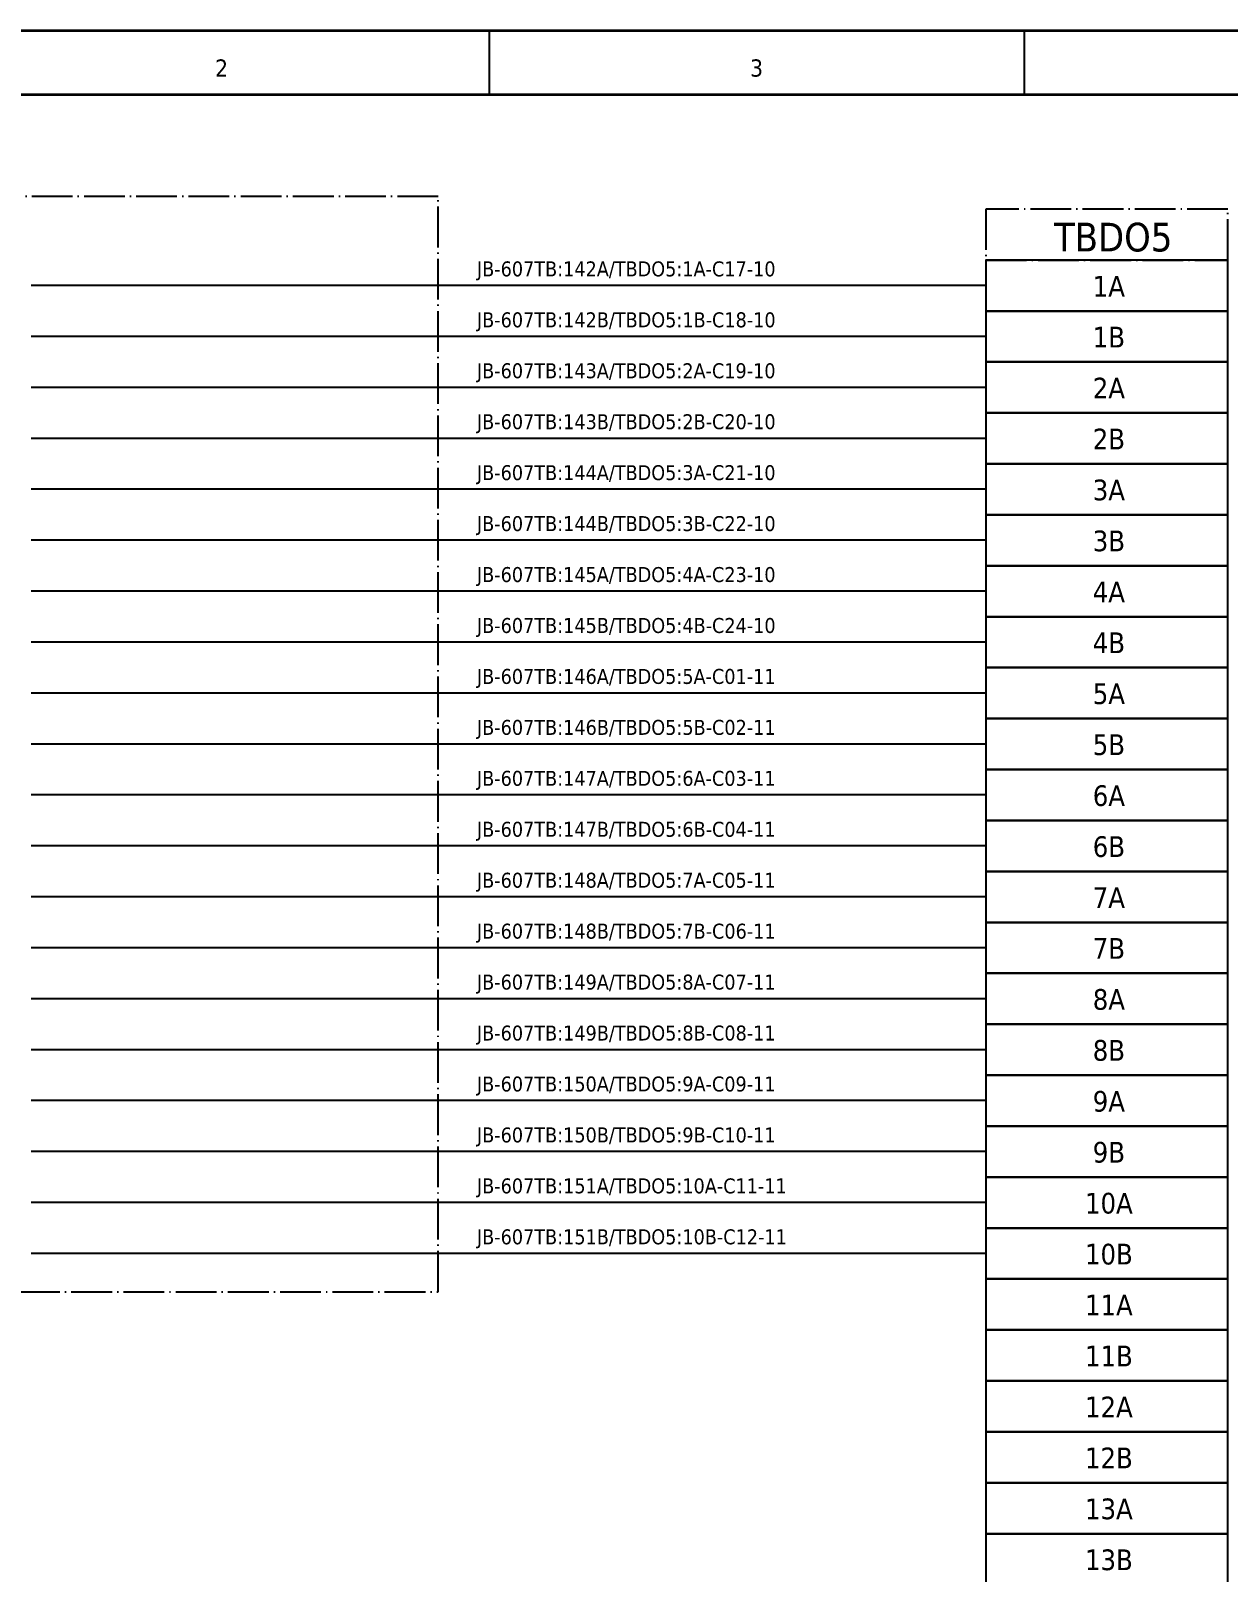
# Model space of a CAD drawing. Header units: millimetres. Extents: x 0 to 1792788, y -13 to 262234.
# Drawn here: x 90 to 184, y 176 to 297 of the extents above; entities that cross this region are included whole.
import ezdxf
from ezdxf.enums import TextEntityAlignment as Align

# ---------------------------------------------------------------- set-up
doc = ezdxf.new("R2010")
doc.units = ezdxf.units.MM
doc.linetypes.add('EPL_DASHDOT', pattern=[1, 0.8, -0.1, 0, -0.1])
for name, color, linetype, lineweight in [('EPLAN108', 5, 'Continuous', 35), ('EPLAN201', 7, 'Continuous', 35), ('EPLAN300', 5, 'Continuous', 25), ('EPLAN307', 134, 'EPL_DASHDOT', 25), ('EPLAN311', 7, 'Continuous', 25), ('EPLAN400', 5, 'Continuous', 35), ('EPLAN405', 7, 'Continuous', 25), ('EPLAN421', 5, 'Continuous', 35), ('EPLAN433', 251, 'Continuous', 35), ('EPLAN451', 7, 'Continuous', 35), ('EPLAN452', 7, 'Continuous', 35), ('EPLAN453', 7, 'Continuous', 35), ('EPLAN500', 7, 'Continuous', 35), ('EPLAN501', 7, 'Continuous', 35), ('EPLAN502', 7, 'Continuous', 35), ('EPLAN503', 7, 'Continuous', 35), ('EPLAN504', 7, 'Continuous', 35)]:
    doc.layers.add(name, color=color, linetype=linetype, lineweight=lineweight)
doc.styles.add('Tahoma', font='')
doc.styles.get('Tahoma').set_extended_font_data('Tahoma')

# ---------------------------------------------------------------- blocks, each defined once
blk = doc.blocks.new('EPLFRAME')
at = {"layer": 'EPLAN201', "linetype": 'Continuous', "lineweight": 25, "ltscale": 4}
for p, q in [((126, 297), (126, 292)), ((168, 297), (168, 292))]:
    blk.add_line(p, q, dxfattribs=at)
at = {"layer": 'EPLAN201', "linetype": 'Continuous', "lineweight": 35, "ltscale": 4}
blk.add_line((0, 292), (420, 292), dxfattribs=at)
blk.add_lwpolyline([(0, 0), (420, 0), (420, 297), (0, 297)], close=True, dxfattribs=at)
at = {"layer": 'EPLAN451', "color": 7, "style": 'Tahoma'}
for tag, p, height in [('14_10014', (101, 12), 2.26), ('14_10015', (185, 12), 2.26), ('14_10011', (101, 5), 2.26), ('14_10013', (332, 5), 1.63), ('14_10151', (73, 1), 1.63), ('14_10300', (415, 1), 1.63)]:
    blk.add_attdef(tag, p, '', height=height, dxfattribs=at)
blk.add_attdef('4_25020', text='', height=1.63, dxfattribs=at).set_placement((413, 1), align=Align.RIGHT)
at = {"layer": 'EPLAN452', "color": 7, "style": 'Tahoma'}
for tag, p, height in [('4_11041', (1, 17), 2.26), ('4_11071[1]', (1, 13), 1.63), ('4_11074[1]', (21, 13), 1.63), ('4_11070[1]', (41, 13), 1.63), ('4_11024', (73, 13), 1.63), ('4_20132_1001', (374, 13), 1.63), ('4_11011', (231, 12), 2.26), ('4_11030', (301, 12), 2.26), ('4_11071[2]', (1, 9), 1.63), ('4_11074[2]', (21, 9), 1.63), ('4_11070[2]', (41, 9), 1.63), ('4_11022', (73, 9), 1.63), ('4_20134_1001', (374, 9), 1.63), ('4_11071[3]', (1, 5), 1.63), ('4_11074[3]', (21, 5), 1.63), ('4_11070[3]', (41, 5), 1.63), ('4_11080', (73, 5), 1.63), ('4_11059', (301, 5), 1.63)]:
    blk.add_attdef(tag, p, '', height=height, dxfattribs=at)
for tag, height, p in [('4_11040', 2.26, (419, 17)), ('4_11000', 1.63, (419, 5)), ('4_11085', 1.63, (141, 1)), ('4_11086', 1.63, (183, 1))]:
    blk.add_attdef(tag, text='', height=height, dxfattribs=at).set_placement(p, align=Align.RIGHT)
at = {"layer": 'EPLAN453', "color": 7, "style": 'Tahoma'}
for tag, p in [('53_19005_1', (21, 293)), ('53_19005', (63, 293)), ('53_19005_8', (105, 293)), ('53_19005_6', (147, 293)), ('53_19005_7', (189, 293)), ('53_19005_9', (231, 293)), ('53_19005_3', (273, 293)), ('53_19005_2', (315, 293)), ('53_19005_4', (357, 293)), ('53_19005_5', (399, 293))]:
    blk.add_attdef(tag, text='', height=1.35, dxfattribs=at).set_placement(p, align=Align.BOTTOM_CENTER)
blk = doc.blocks.new('EPLSYM_LibrarySPECIAL_en_US_Symbol427_Variant5_Placement1')
at = {"layer": 'EPLAN421', "color": 5, "style": 'Tahoma'}
for tag, p in [('17_20029[1]', (-0.9525, 3.335)), ('17_20029[2]', (20.0025, 3.335))]:
    blk.add_attdef(tag, text='', height=1.1739, dxfattribs=at).set_placement(p, align=Align.BOTTOM_RIGHT)
at = {"layer": 'EPLAN433', "color": 251, "style": 'Tahoma'}
blk.add_attdef('17_20406_1', text='', height=1.6254, dxfattribs=at).set_placement((0.9525, 1.5875), align=Align.BOTTOM_RIGHT)
blk.add_attdef('17_20406', text='', height=1.6254, dxfattribs=at).set_placement((0.9525, 1.5875), align=Align.BOTTOM_LEFT)
blk = doc.blocks.new('EPLSYM_LibrarySPECIAL_en_US_Symbol427_Variant5_Placement1_1')
at = {"layer": 'EPLAN421', "color": 5, "style": 'Tahoma'}
for tag, p in [('17_20029[1]', (-0.9525, 3.335)), ('17_20029[2]', (20.0025, 3.335))]:
    blk.add_attdef(tag, text='', height=1.1739, dxfattribs=at).set_placement(p, align=Align.BOTTOM_RIGHT)
at = {"layer": 'EPLAN433', "color": 251, "style": 'Tahoma'}
blk.add_attdef('17_20406_1', text='', height=1.6254, dxfattribs=at).set_placement((0.9525, 1.5875), align=Align.BOTTOM_RIGHT)
blk.add_attdef('17_20406', text='', height=1.6254, dxfattribs=at).set_placement((0.9525, 1.5875), align=Align.BOTTOM_LEFT)
blk = doc.blocks.new('EPLSYM_LibrarySPECIAL_en_US_Symbol427_Variant5_Placement1_2')
at = {"layer": 'EPLAN421', "color": 5, "style": 'Tahoma'}
for tag, p in [('17_20029[1]', (-0.9525, 3.335)), ('17_20029[2]', (20.0025, 3.335))]:
    blk.add_attdef(tag, text='', height=1.1739, dxfattribs=at).set_placement(p, align=Align.BOTTOM_RIGHT)
at = {"layer": 'EPLAN433', "color": 251, "style": 'Tahoma'}
blk.add_attdef('17_20406_1', text='', height=1.6254, dxfattribs=at).set_placement((0.9525, 1.5875), align=Align.BOTTOM_RIGHT)
blk.add_attdef('17_20406', text='', height=1.6254, dxfattribs=at).set_placement((0.9525, 1.5875), align=Align.BOTTOM_LEFT)
blk = doc.blocks.new('EPLSYM_LibrarySPECIAL_en_US_Symbol427_Variant5_Placement1_3')
at = {"layer": 'EPLAN421', "color": 5, "style": 'Tahoma'}
for tag, p in [('17_20029[1]', (-0.9525, 3.335)), ('17_20029[2]', (20.0025, 3.335))]:
    blk.add_attdef(tag, text='', height=1.1739, dxfattribs=at).set_placement(p, align=Align.BOTTOM_RIGHT)
at = {"layer": 'EPLAN433', "color": 251, "style": 'Tahoma'}
blk.add_attdef('17_20406_1', text='', height=1.6254, dxfattribs=at).set_placement((0.9525, 1.5875), align=Align.BOTTOM_RIGHT)
blk.add_attdef('17_20406', text='', height=1.6254, dxfattribs=at).set_placement((0.9525, 1.5875), align=Align.BOTTOM_LEFT)
blk = doc.blocks.new('EPLSYM_LibrarySPECIAL_en_US_Symbol427_Variant5_Placement1_4')
at = {"layer": 'EPLAN421', "color": 5, "style": 'Tahoma'}
for tag, p in [('17_20029[1]', (-0.9525, 3.335)), ('17_20029[2]', (20.0025, 3.335))]:
    blk.add_attdef(tag, text='', height=1.1739, dxfattribs=at).set_placement(p, align=Align.BOTTOM_RIGHT)
at = {"layer": 'EPLAN433', "color": 251, "style": 'Tahoma'}
blk.add_attdef('17_20406_1', text='', height=1.6254, dxfattribs=at).set_placement((0.9525, 1.5875), align=Align.BOTTOM_RIGHT)
blk.add_attdef('17_20406', text='', height=1.6254, dxfattribs=at).set_placement((0.9525, 1.5875), align=Align.BOTTOM_LEFT)
blk = doc.blocks.new('EPLSYM_LibrarySPECIAL_en_US_Symbol427_Variant5_Placement1_5')
at = {"layer": 'EPLAN421', "color": 5, "style": 'Tahoma'}
for tag, p in [('17_20029[1]', (-0.9525, 3.335)), ('17_20029[2]', (20.0025, 3.335))]:
    blk.add_attdef(tag, text='', height=1.1739, dxfattribs=at).set_placement(p, align=Align.BOTTOM_RIGHT)
at = {"layer": 'EPLAN433', "color": 251, "style": 'Tahoma'}
blk.add_attdef('17_20406_1', text='', height=1.6254, dxfattribs=at).set_placement((0.9525, 1.5875), align=Align.BOTTOM_RIGHT)
blk.add_attdef('17_20406', text='', height=1.6254, dxfattribs=at).set_placement((0.9525, 1.5875), align=Align.BOTTOM_LEFT)
blk = doc.blocks.new('EPLSYM_LibrarySPECIAL_en_US_Symbol427_Variant5_Placement1_6')
at = {"layer": 'EPLAN421', "color": 5, "style": 'Tahoma'}
for tag, p in [('17_20029[1]', (-0.9525, 3.335)), ('17_20029[2]', (20.0025, 3.335))]:
    blk.add_attdef(tag, text='', height=1.1739, dxfattribs=at).set_placement(p, align=Align.BOTTOM_RIGHT)
at = {"layer": 'EPLAN433', "color": 251, "style": 'Tahoma'}
blk.add_attdef('17_20406_1', text='', height=1.6254, dxfattribs=at).set_placement((0.9525, 1.5875), align=Align.BOTTOM_RIGHT)
blk.add_attdef('17_20406', text='', height=1.6254, dxfattribs=at).set_placement((0.9525, 1.5875), align=Align.BOTTOM_LEFT)
blk = doc.blocks.new('EPLSYM_LibrarySPECIAL_en_US_Symbol427_Variant5_Placement1_7')
at = {"layer": 'EPLAN421', "color": 5, "style": 'Tahoma'}
for tag, p in [('17_20029[1]', (-0.9525, 3.335)), ('17_20029[2]', (20.0025, 3.335))]:
    blk.add_attdef(tag, text='', height=1.1739, dxfattribs=at).set_placement(p, align=Align.BOTTOM_RIGHT)
at = {"layer": 'EPLAN433', "color": 251, "style": 'Tahoma'}
blk.add_attdef('17_20406_1', text='', height=1.6254, dxfattribs=at).set_placement((0.9525, 1.5875), align=Align.BOTTOM_RIGHT)
blk.add_attdef('17_20406', text='', height=1.6254, dxfattribs=at).set_placement((0.9525, 1.5875), align=Align.BOTTOM_LEFT)
blk = doc.blocks.new('EPLSYM_LibrarySPECIAL_en_US_Symbol427_Variant5_Placement1_8')
at = {"layer": 'EPLAN421', "color": 5, "style": 'Tahoma'}
for tag, p in [('17_20029[1]', (-0.9525, 3.335)), ('17_20029[2]', (20.0025, 3.335))]:
    blk.add_attdef(tag, text='', height=1.1739, dxfattribs=at).set_placement(p, align=Align.BOTTOM_RIGHT)
at = {"layer": 'EPLAN433', "color": 251, "style": 'Tahoma'}
blk.add_attdef('17_20406_1', text='', height=1.6254, dxfattribs=at).set_placement((0.9525, 1.5875), align=Align.BOTTOM_RIGHT)
blk.add_attdef('17_20406', text='', height=1.6254, dxfattribs=at).set_placement((0.9525, 1.5875), align=Align.BOTTOM_LEFT)
blk = doc.blocks.new('EPLSYM_LibrarySPECIAL_en_US_Symbol427_Variant5_Placement1_9')
at = {"layer": 'EPLAN421', "color": 5, "style": 'Tahoma'}
for tag, p in [('17_20029[1]', (-0.9525, 3.335)), ('17_20029[2]', (20.0025, 3.335))]:
    blk.add_attdef(tag, text='', height=1.1739, dxfattribs=at).set_placement(p, align=Align.BOTTOM_RIGHT)
at = {"layer": 'EPLAN433', "color": 251, "style": 'Tahoma'}
blk.add_attdef('17_20406_1', text='', height=1.6254, dxfattribs=at).set_placement((0.9525, 1.5875), align=Align.BOTTOM_RIGHT)
blk.add_attdef('17_20406', text='', height=1.6254, dxfattribs=at).set_placement((0.9525, 1.5875), align=Align.BOTTOM_LEFT)
blk = doc.blocks.new('EPLSYM_LibrarySPECIAL_en_US_Symbol427_Variant5_Placement1_10')
at = {"layer": 'EPLAN421', "color": 5, "style": 'Tahoma'}
for tag, p in [('17_20029[1]', (-0.9525, 3.335)), ('17_20029[2]', (20.0025, 3.335))]:
    blk.add_attdef(tag, text='', height=1.1739, dxfattribs=at).set_placement(p, align=Align.BOTTOM_RIGHT)
at = {"layer": 'EPLAN433', "color": 251, "style": 'Tahoma'}
blk.add_attdef('17_20406_1', text='', height=1.6254, dxfattribs=at).set_placement((0.9525, 1.5875), align=Align.BOTTOM_RIGHT)
blk.add_attdef('17_20406', text='', height=1.6254, dxfattribs=at).set_placement((0.9525, 1.5875), align=Align.BOTTOM_LEFT)
blk = doc.blocks.new('EPLSYM_LibrarySPECIAL_en_US_Symbol427_Variant5_Placement1_11')
at = {"layer": 'EPLAN421', "color": 5, "style": 'Tahoma'}
for tag, p in [('17_20029[1]', (-0.9525, 3.335)), ('17_20029[2]', (20.0025, 3.335))]:
    blk.add_attdef(tag, text='', height=1.1739, dxfattribs=at).set_placement(p, align=Align.BOTTOM_RIGHT)
at = {"layer": 'EPLAN433', "color": 251, "style": 'Tahoma'}
blk.add_attdef('17_20406_1', text='', height=1.6254, dxfattribs=at).set_placement((0.9525, 1.5875), align=Align.BOTTOM_RIGHT)
blk.add_attdef('17_20406', text='', height=1.6254, dxfattribs=at).set_placement((0.9525, 1.5875), align=Align.BOTTOM_LEFT)
blk = doc.blocks.new('EPLSYM_LibrarySPECIAL_en_US_Symbol427_Variant5_Placement1_12')
at = {"layer": 'EPLAN421', "color": 5, "style": 'Tahoma'}
for tag, p in [('17_20029[1]', (-0.9525, 3.335)), ('17_20029[2]', (20.0025, 3.335))]:
    blk.add_attdef(tag, text='', height=1.1739, dxfattribs=at).set_placement(p, align=Align.BOTTOM_RIGHT)
at = {"layer": 'EPLAN433', "color": 251, "style": 'Tahoma'}
blk.add_attdef('17_20406_1', text='', height=1.6254, dxfattribs=at).set_placement((0.9525, 1.5875), align=Align.BOTTOM_RIGHT)
blk.add_attdef('17_20406', text='', height=1.6254, dxfattribs=at).set_placement((0.9525, 1.5875), align=Align.BOTTOM_LEFT)
blk = doc.blocks.new('EPLSYM_LibrarySPECIAL_en_US_Symbol427_Variant5_Placement1_13')
at = {"layer": 'EPLAN421', "color": 5, "style": 'Tahoma'}
for tag, p in [('17_20029[1]', (-0.9525, 3.335)), ('17_20029[2]', (20.0025, 3.335))]:
    blk.add_attdef(tag, text='', height=1.1739, dxfattribs=at).set_placement(p, align=Align.BOTTOM_RIGHT)
at = {"layer": 'EPLAN433', "color": 251, "style": 'Tahoma'}
blk.add_attdef('17_20406_1', text='', height=1.6254, dxfattribs=at).set_placement((0.9525, 1.5875), align=Align.BOTTOM_RIGHT)
blk.add_attdef('17_20406', text='', height=1.6254, dxfattribs=at).set_placement((0.9525, 1.5875), align=Align.BOTTOM_LEFT)
blk = doc.blocks.new('EPLSYM_LibrarySPECIAL_en_US_Symbol427_Variant5_Placement1_14')
at = {"layer": 'EPLAN421', "color": 5, "style": 'Tahoma'}
for tag, p in [('17_20029[1]', (-0.9525, 3.335)), ('17_20029[2]', (20.0025, 3.335))]:
    blk.add_attdef(tag, text='', height=1.1739, dxfattribs=at).set_placement(p, align=Align.BOTTOM_RIGHT)
at = {"layer": 'EPLAN433', "color": 251, "style": 'Tahoma'}
blk.add_attdef('17_20406_1', text='', height=1.6254, dxfattribs=at).set_placement((0.9525, 1.5875), align=Align.BOTTOM_RIGHT)
blk.add_attdef('17_20406', text='', height=1.6254, dxfattribs=at).set_placement((0.9525, 1.5875), align=Align.BOTTOM_LEFT)
blk = doc.blocks.new('EPLSYM_LibrarySPECIAL_en_US_Symbol427_Variant5_Placement1_15')
at = {"layer": 'EPLAN421', "color": 5, "style": 'Tahoma'}
for tag, p in [('17_20029[1]', (-0.9525, 3.335)), ('17_20029[2]', (20.0025, 3.335))]:
    blk.add_attdef(tag, text='', height=1.1739, dxfattribs=at).set_placement(p, align=Align.BOTTOM_RIGHT)
at = {"layer": 'EPLAN433', "color": 251, "style": 'Tahoma'}
blk.add_attdef('17_20406_1', text='', height=1.6254, dxfattribs=at).set_placement((0.9525, 1.5875), align=Align.BOTTOM_RIGHT)
blk.add_attdef('17_20406', text='', height=1.6254, dxfattribs=at).set_placement((0.9525, 1.5875), align=Align.BOTTOM_LEFT)
blk = doc.blocks.new('EPLSYM_LibrarySPECIAL_en_US_Symbol427_Variant5_Placement1_16')
at = {"layer": 'EPLAN421', "color": 5, "style": 'Tahoma'}
for tag, p in [('17_20029[1]', (-0.9525, 3.335)), ('17_20029[2]', (20.0025, 3.335))]:
    blk.add_attdef(tag, text='', height=1.1739, dxfattribs=at).set_placement(p, align=Align.BOTTOM_RIGHT)
at = {"layer": 'EPLAN433', "color": 251, "style": 'Tahoma'}
blk.add_attdef('17_20406_1', text='', height=1.6254, dxfattribs=at).set_placement((0.9525, 1.5875), align=Align.BOTTOM_RIGHT)
blk.add_attdef('17_20406', text='', height=1.6254, dxfattribs=at).set_placement((0.9525, 1.5875), align=Align.BOTTOM_LEFT)
blk = doc.blocks.new('EPLSYM_LibrarySPECIAL_en_US_Symbol427_Variant5_Placement1_17')
at = {"layer": 'EPLAN421', "color": 5, "style": 'Tahoma'}
for tag, p in [('17_20029[1]', (-0.9525, 3.335)), ('17_20029[2]', (20.0025, 3.335))]:
    blk.add_attdef(tag, text='', height=1.1739, dxfattribs=at).set_placement(p, align=Align.BOTTOM_RIGHT)
at = {"layer": 'EPLAN433', "color": 251, "style": 'Tahoma'}
blk.add_attdef('17_20406_1', text='', height=1.6254, dxfattribs=at).set_placement((0.9525, 1.5875), align=Align.BOTTOM_RIGHT)
blk.add_attdef('17_20406', text='', height=1.6254, dxfattribs=at).set_placement((0.9525, 1.5875), align=Align.BOTTOM_LEFT)
blk = doc.blocks.new('EPLSYM_LibrarySPECIAL_en_US_Symbol427_Variant5_Placement1_18')
at = {"layer": 'EPLAN421', "color": 5, "style": 'Tahoma'}
for tag, p in [('17_20029[1]', (-0.9525, 3.335)), ('17_20029[2]', (20.0025, 3.335))]:
    blk.add_attdef(tag, text='', height=1.1739, dxfattribs=at).set_placement(p, align=Align.BOTTOM_RIGHT)
at = {"layer": 'EPLAN433', "color": 251, "style": 'Tahoma'}
blk.add_attdef('17_20406_1', text='', height=1.6254, dxfattribs=at).set_placement((0.9525, 1.5875), align=Align.BOTTOM_RIGHT)
blk.add_attdef('17_20406', text='', height=1.6254, dxfattribs=at).set_placement((0.9525, 1.5875), align=Align.BOTTOM_LEFT)
blk = doc.blocks.new('EPLSYM_LibrarySPECIAL_en_US_Symbol427_Variant5_Placement1_19')
at = {"layer": 'EPLAN421', "color": 5, "style": 'Tahoma'}
for tag, p in [('17_20029[1]', (-0.9525, 3.335)), ('17_20029[2]', (20.0025, 3.335))]:
    blk.add_attdef(tag, text='', height=1.1739, dxfattribs=at).set_placement(p, align=Align.BOTTOM_RIGHT)
at = {"layer": 'EPLAN433', "color": 251, "style": 'Tahoma'}
blk.add_attdef('17_20406_1', text='', height=1.6254, dxfattribs=at).set_placement((0.9525, 1.5875), align=Align.BOTTOM_RIGHT)
blk.add_attdef('17_20406', text='', height=1.6254, dxfattribs=at).set_placement((0.9525, 1.5875), align=Align.BOTTOM_LEFT)
blk = doc.blocks.new('EPLSYM_LibrarySPECIAL_en_US_Symbol427_Variant5_Placement1_20')
at = {"layer": 'EPLAN421', "color": 5, "style": 'Tahoma'}
for tag, p in [('17_20029[1]', (-0.9525, 3.335)), ('17_20029[2]', (20.0025, 3.335))]:
    blk.add_attdef(tag, text='', height=1.1739, dxfattribs=at).set_placement(p, align=Align.BOTTOM_RIGHT)
at = {"layer": 'EPLAN433', "color": 251, "style": 'Tahoma'}
blk.add_attdef('17_20406_1', text='', height=1.6254, dxfattribs=at).set_placement((0.9525, 1.5875), align=Align.BOTTOM_RIGHT)
blk.add_attdef('17_20406', text='', height=1.6254, dxfattribs=at).set_placement((0.9525, 1.5875), align=Align.BOTTOM_LEFT)
blk = doc.blocks.new('EPLSYM_LibrarySPECIAL_en_US_Symbol427_Variant5_Placement1_21')
at = {"layer": 'EPLAN421', "color": 5, "style": 'Tahoma'}
for tag, p in [('17_20029[1]', (-0.9525, 3.335)), ('17_20029[2]', (20.0025, 3.335))]:
    blk.add_attdef(tag, text='', height=1.1739, dxfattribs=at).set_placement(p, align=Align.BOTTOM_RIGHT)
at = {"layer": 'EPLAN433', "color": 251, "style": 'Tahoma'}
blk.add_attdef('17_20406_1', text='', height=1.6254, dxfattribs=at).set_placement((0.9525, 1.5875), align=Align.BOTTOM_RIGHT)
blk.add_attdef('17_20406', text='', height=1.6254, dxfattribs=at).set_placement((0.9525, 1.5875), align=Align.BOTTOM_LEFT)
blk = doc.blocks.new('EPLSYM_LibrarySPECIAL_en_US_Symbol427_Variant5_Placement1_22')
at = {"layer": 'EPLAN421', "color": 5, "style": 'Tahoma'}
for tag, p in [('17_20029[1]', (-0.9525, 3.335)), ('17_20029[2]', (20.0025, 3.335))]:
    blk.add_attdef(tag, text='', height=1.1739, dxfattribs=at).set_placement(p, align=Align.BOTTOM_RIGHT)
at = {"layer": 'EPLAN433', "color": 251, "style": 'Tahoma'}
blk.add_attdef('17_20406_1', text='', height=1.6254, dxfattribs=at).set_placement((0.9525, 1.5875), align=Align.BOTTOM_RIGHT)
blk.add_attdef('17_20406', text='', height=1.6254, dxfattribs=at).set_placement((0.9525, 1.5875), align=Align.BOTTOM_LEFT)
blk = doc.blocks.new('EPLSYM_LibrarySPECIAL_en_US_Symbol427_Variant5_Placement1_23')
at = {"layer": 'EPLAN421', "color": 5, "style": 'Tahoma'}
for tag, p in [('17_20029[1]', (-0.9525, 3.335)), ('17_20029[2]', (20.0025, 3.335))]:
    blk.add_attdef(tag, text='', height=1.1739, dxfattribs=at).set_placement(p, align=Align.BOTTOM_RIGHT)
at = {"layer": 'EPLAN433', "color": 251, "style": 'Tahoma'}
blk.add_attdef('17_20406_1', text='', height=1.6254, dxfattribs=at).set_placement((0.9525, 1.5875), align=Align.BOTTOM_RIGHT)
blk.add_attdef('17_20406', text='', height=1.6254, dxfattribs=at).set_placement((0.9525, 1.5875), align=Align.BOTTOM_LEFT)
blk = doc.blocks.new('EPLSYM_LibrarySPECIAL_en_US_Symbol427_Variant5_Placement1_24')
at = {"layer": 'EPLAN421', "color": 5, "style": 'Tahoma'}
for tag, p in [('17_20029[1]', (-0.9525, 3.335)), ('17_20029[2]', (20.0025, 3.335))]:
    blk.add_attdef(tag, text='', height=1.1739, dxfattribs=at).set_placement(p, align=Align.BOTTOM_RIGHT)
at = {"layer": 'EPLAN433', "color": 251, "style": 'Tahoma'}
blk.add_attdef('17_20406_1', text='', height=1.6254, dxfattribs=at).set_placement((0.9525, 1.5875), align=Align.BOTTOM_RIGHT)
blk.add_attdef('17_20406', text='', height=1.6254, dxfattribs=at).set_placement((0.9525, 1.5875), align=Align.BOTTOM_LEFT)
blk = doc.blocks.new('EPLSYM_LibrarySPECIAL_en_US_Symbol427_Variant5_Placement1_25')
at = {"layer": 'EPLAN421', "color": 5, "style": 'Tahoma'}
for tag, p in [('17_20029[1]', (-0.9525, 3.335)), ('17_20029[2]', (20.0025, 3.335))]:
    blk.add_attdef(tag, text='', height=1.1739, dxfattribs=at).set_placement(p, align=Align.BOTTOM_RIGHT)
at = {"layer": 'EPLAN433', "color": 251, "style": 'Tahoma'}
blk.add_attdef('17_20406_1', text='', height=1.6254, dxfattribs=at).set_placement((0.9525, 1.5875), align=Align.BOTTOM_RIGHT)
blk.add_attdef('17_20406', text='', height=1.6254, dxfattribs=at).set_placement((0.9525, 1.5875), align=Align.BOTTOM_LEFT)
blk = doc.blocks.new('EPLSYM_LibrarySPECIAL_Symbol308_Variant0_Placement0')
at = {"layer": 'EPLAN405', "color": 7, "style": 'Tahoma'}
for tag, p in [('17_31011', (1.5, 6.35)), ('17_31002', (1.5, 0.5))]:
    blk.add_attdef(tag, text='', height=1.17, dxfattribs=at).set_placement(p, align=Align.BOTTOM_LEFT)
for tag, p in [('17_31004', (1.5, 4.4)), ('17_31003', (1.5, 2.45))]:
    blk.add_attdef(tag, p, '', height=1.17, dxfattribs=at)
blk = doc.blocks.new('EPLSYM_LibrarySPECIAL_Symbol2_Variant0_Placement1_61')
at = {"layer": 'EPLAN307', "lineweight": 25, "ltscale": 4}
blk.add_lwpolyline([(0, -86), (119, -86), (119, 0), (0, 0)], close=True, dxfattribs=at)
at = {"layer": 'EPLAN400', "color": 5, "style": 'Tahoma'}
blk.add_attdef('88_20010', text='', height=2.2575, dxfattribs=at).set_placement((-1.5, -0.9515), align=Align.TOP_RIGHT)
at = {"layer": 'EPLAN500', "color": 7, "style": 'Tahoma'}
blk.add_attdef('88_20027', text='', height=1.6254, dxfattribs=at).set_placement((-1.5, -4.57508), align=Align.TOP_RIGHT)
at = {"layer": 'EPLAN501', "color": 7, "style": 'Tahoma'}
blk.add_attdef('88_20011', text='', height=1.6254, dxfattribs=at).set_placement((-1.5, -9.97508), align=Align.TOP_RIGHT)
at = {"layer": 'EPLAN502', "color": 7, "style": 'Tahoma'}
blk.add_attdef('88_20025', text='', height=1.6254, dxfattribs=at).set_placement((-1.5, -12.67508), align=Align.TOP_RIGHT)
at = {"layer": 'EPLAN503', "color": 7, "style": 'Tahoma'}
blk.add_attdef('88_20024', text='', height=1.6254, dxfattribs=at).set_placement((-1.5, -15.37508), align=Align.TOP_RIGHT)
at = {"layer": 'EPLAN504', "color": 7, "style": 'Tahoma'}
blk.add_attdef('88_20901[1]', text='', height=1.6254, dxfattribs=at).set_placement((-1.5, -7.27508), align=Align.TOP_RIGHT)

msp = doc.modelspace()

# ---------------------------------------------------------------- linework, layer by layer
at = {"layer": 'EPLAN300', "lineweight": 25, "ltscale": 4}
for points in [[(165, 275), (184, 275), (184, 279), (165, 279)], [(165, 271), (184, 271), (184, 275), (165, 275)], [(165, 267), (184, 267), (184, 271), (165, 271)], [(165, 263), (184, 263), (184, 267), (165, 267)], [(165, 259), (184, 259), (184, 263), (165, 263)], [(165, 255), (184, 255), (184, 259), (165, 259)], [(165, 251), (184, 251), (184, 255), (165, 255)], [(165, 247), (184, 247), (184, 251), (165, 251)], [(165, 243), (184, 243), (184, 247), (165, 247)], [(165, 239), (184, 239), (184, 243), (165, 243)], [(165, 235), (184, 235), (184, 239), (165, 239)], [(165, 231), (184, 231), (184, 235), (165, 235)], [(165, 227), (184, 227), (184, 231), (165, 231)], [(165, 223), (184, 223), (184, 227), (165, 227)], [(165, 219), (184, 219), (184, 223), (165, 223)], [(165, 215), (184, 215), (184, 219), (165, 219)], [(165, 211), (184, 211), (184, 215), (165, 215)], [(165, 207), (184, 207), (184, 211), (165, 211)], [(165, 203), (184, 203), (184, 207), (165, 207)], [(165, 199), (184, 199), (184, 203), (165, 203)], [(165, 195), (184, 195), (184, 199), (165, 199)], [(165, 191), (184, 191), (184, 195), (165, 195)], [(165, 187), (184, 187), (184, 191), (165, 191)], [(165, 183), (184, 183), (184, 187), (165, 187)], [(165, 179), (184, 179), (184, 183), (165, 183)], [(165, 175), (184, 175), (184, 179), (165, 179)]]:
    msp.add_lwpolyline(points, close=True, dxfattribs=at)
at = {"layer": 'EPLAN307', "lineweight": 25, "ltscale": 4}
msp.add_lwpolyline([(165, 279), (184, 279), (184, 283), (165, 283)], close=True, dxfattribs=at)
at = {"layer": 'EPLAN311', "color": 7, "ltscale": 4}
for p, q in [((165, 277), (90.05, 277)), ((165, 273), (90.05, 273)), ((165, 269), (90.05, 269)), ((165, 265), (90.05, 265)), ((165, 261), (90.05, 261)), ((165, 257), (90.05, 257)), ((165, 253), (90.05, 253)), ((165, 249), (90.05, 249)), ((165, 245), (90.05, 245)), ((165, 241), (90.05, 241)), ((165, 237), (90.05, 237)), ((165, 233), (90.05, 233)), ((165, 229), (90.05, 229)), ((165, 225), (90.05, 225)), ((165, 221), (90.05, 221)), ((165, 217), (90.05, 217)), ((165, 213), (90.05, 213)), ((165, 209), (90.05, 209)), ((165, 205), (90.05, 205)), ((165, 201), (90.05, 201))]:
    msp.add_line(p, q, dxfattribs=at)

# ---------------------------------------------------------------- block references
ref = msp.add_blockref('EPLFRAME', (0, 0))
ref.add_attrib('53_19005_6', '3', dxfattribs={"layer": 'EPLAN453', "color": 7, "height": 1.35, "style": 'Tahoma'}).set_placement((147, 293), align=Align.BOTTOM_CENTER)
ref.add_attrib('53_19005_8', '2', dxfattribs={"layer": 'EPLAN453', "color": 7, "height": 1.35, "style": 'Tahoma'}).set_placement((105, 293), align=Align.BOTTOM_CENTER)
ref = msp.add_blockref('EPLSYM_LibrarySPECIAL_Symbol2_Variant0_Placement1_61', (3, 284))
ref.add_attrib('88_20010', 'JB-607', dxfattribs={"layer": 'EPLAN400', "color": 5, "height": 2.257, "style": 'Tahoma'}).set_placement((16.61, 287.81), align=Align.TOP_RIGHT)
ref = msp.add_blockref('EPLSYM_LibrarySPECIAL_Symbol308_Variant0_Placement0', (125, 277))
ref.add_attrib('17_31011', 'JB-607TB:142A/TBDO5:1A-C17-10', dxfattribs={"layer": 'EPLAN405', "color": 7, "height": 1.1739, "style": 'Tahoma'}).set_placement((125.05, 277.37), align=Align.BOTTOM_LEFT)
ref = msp.add_blockref('EPLSYM_LibrarySPECIAL_en_US_Symbol427_Variant5_Placement1', (165, 277))
ref.add_attrib('17_20011', '1A', dxfattribs={"layer": 'EPLAN501', "color": 7, "height": 1.625, "style": 'Tahoma'}).set_placement((174.66, 275.65), align=Align.BOTTOM_CENTER)
ref = msp.add_blockref('EPLSYM_LibrarySPECIAL_Symbol308_Variant0_Placement0', (125, 273))
ref.add_attrib('17_31011', 'JB-607TB:142B/TBDO5:1B-C18-10', dxfattribs={"layer": 'EPLAN405', "color": 7, "height": 1.1739, "style": 'Tahoma'}).set_placement((125.05, 273.37), align=Align.BOTTOM_LEFT)
ref = msp.add_blockref('EPLSYM_LibrarySPECIAL_en_US_Symbol427_Variant5_Placement1_1', (165, 273))
ref.add_attrib('17_20011', '1B', dxfattribs={"layer": 'EPLAN501', "color": 7, "height": 1.625, "style": 'Tahoma'}).set_placement((174.66, 271.65), align=Align.BOTTOM_CENTER)
ref = msp.add_blockref('EPLSYM_LibrarySPECIAL_Symbol308_Variant0_Placement0', (125, 269))
ref.add_attrib('17_31011', 'JB-607TB:143A/TBDO5:2A-C19-10', dxfattribs={"layer": 'EPLAN405', "color": 7, "height": 1.1739, "style": 'Tahoma'}).set_placement((125.05, 269.37), align=Align.BOTTOM_LEFT)
ref = msp.add_blockref('EPLSYM_LibrarySPECIAL_en_US_Symbol427_Variant5_Placement1_2', (165, 269))
ref.add_attrib('17_20011', '2A', dxfattribs={"layer": 'EPLAN501', "color": 7, "height": 1.625, "style": 'Tahoma'}).set_placement((174.66, 267.65), align=Align.BOTTOM_CENTER)
ref = msp.add_blockref('EPLSYM_LibrarySPECIAL_Symbol308_Variant0_Placement0', (125, 265))
ref.add_attrib('17_31011', 'JB-607TB:143B/TBDO5:2B-C20-10', dxfattribs={"layer": 'EPLAN405', "color": 7, "height": 1.1739, "style": 'Tahoma'}).set_placement((125.05, 265.37), align=Align.BOTTOM_LEFT)
ref = msp.add_blockref('EPLSYM_LibrarySPECIAL_en_US_Symbol427_Variant5_Placement1_3', (165, 265))
ref.add_attrib('17_20011', '2B', dxfattribs={"layer": 'EPLAN501', "color": 7, "height": 1.625, "style": 'Tahoma'}).set_placement((174.66, 263.65), align=Align.BOTTOM_CENTER)
ref = msp.add_blockref('EPLSYM_LibrarySPECIAL_Symbol308_Variant0_Placement0', (125, 261))
ref.add_attrib('17_31011', 'JB-607TB:144A/TBDO5:3A-C21-10', dxfattribs={"layer": 'EPLAN405', "color": 7, "height": 1.1739, "style": 'Tahoma'}).set_placement((125.05, 261.37), align=Align.BOTTOM_LEFT)
ref = msp.add_blockref('EPLSYM_LibrarySPECIAL_en_US_Symbol427_Variant5_Placement1_4', (165, 261))
ref.add_attrib('17_20011', '3A', dxfattribs={"layer": 'EPLAN501', "color": 7, "height": 1.625, "style": 'Tahoma'}).set_placement((174.66, 259.65), align=Align.BOTTOM_CENTER)
ref = msp.add_blockref('EPLSYM_LibrarySPECIAL_Symbol308_Variant0_Placement0', (125, 257))
ref.add_attrib('17_31011', 'JB-607TB:144B/TBDO5:3B-C22-10', dxfattribs={"layer": 'EPLAN405', "color": 7, "height": 1.1739, "style": 'Tahoma'}).set_placement((125.05, 257.37), align=Align.BOTTOM_LEFT)
ref = msp.add_blockref('EPLSYM_LibrarySPECIAL_en_US_Symbol427_Variant5_Placement1_5', (165, 257))
ref.add_attrib('17_20011', '3B', dxfattribs={"layer": 'EPLAN501', "color": 7, "height": 1.625, "style": 'Tahoma'}).set_placement((174.66, 255.65), align=Align.BOTTOM_CENTER)
ref = msp.add_blockref('EPLSYM_LibrarySPECIAL_Symbol308_Variant0_Placement0', (125, 253))
ref.add_attrib('17_31011', 'JB-607TB:145A/TBDO5:4A-C23-10', dxfattribs={"layer": 'EPLAN405', "color": 7, "height": 1.1739, "style": 'Tahoma'}).set_placement((125.05, 253.37), align=Align.BOTTOM_LEFT)
ref = msp.add_blockref('EPLSYM_LibrarySPECIAL_en_US_Symbol427_Variant5_Placement1_6', (165, 253))
ref.add_attrib('17_20011', '4A', dxfattribs={"layer": 'EPLAN501', "color": 7, "height": 1.625, "style": 'Tahoma'}).set_placement((174.66, 251.65), align=Align.BOTTOM_CENTER)
ref = msp.add_blockref('EPLSYM_LibrarySPECIAL_Symbol308_Variant0_Placement0', (125, 249))
ref.add_attrib('17_31011', 'JB-607TB:145B/TBDO5:4B-C24-10', dxfattribs={"layer": 'EPLAN405', "color": 7, "height": 1.1739, "style": 'Tahoma'}).set_placement((125.05, 249.37), align=Align.BOTTOM_LEFT)
ref = msp.add_blockref('EPLSYM_LibrarySPECIAL_en_US_Symbol427_Variant5_Placement1_7', (165, 249))
ref.add_attrib('17_20011', '4B', dxfattribs={"layer": 'EPLAN501', "color": 7, "height": 1.625, "style": 'Tahoma'}).set_placement((174.66, 247.65), align=Align.BOTTOM_CENTER)
ref = msp.add_blockref('EPLSYM_LibrarySPECIAL_Symbol308_Variant0_Placement0', (125, 245))
ref.add_attrib('17_31011', 'JB-607TB:146A/TBDO5:5A-C01-11', dxfattribs={"layer": 'EPLAN405', "color": 7, "height": 1.1739, "style": 'Tahoma'}).set_placement((125.05, 245.37), align=Align.BOTTOM_LEFT)
ref = msp.add_blockref('EPLSYM_LibrarySPECIAL_en_US_Symbol427_Variant5_Placement1_8', (165, 245))
ref.add_attrib('17_20011', '5A', dxfattribs={"layer": 'EPLAN501', "color": 7, "height": 1.625, "style": 'Tahoma'}).set_placement((174.66, 243.65), align=Align.BOTTOM_CENTER)
ref = msp.add_blockref('EPLSYM_LibrarySPECIAL_Symbol308_Variant0_Placement0', (125, 241))
ref.add_attrib('17_31011', 'JB-607TB:146B/TBDO5:5B-C02-11', dxfattribs={"layer": 'EPLAN405', "color": 7, "height": 1.1739, "style": 'Tahoma'}).set_placement((125.05, 241.37), align=Align.BOTTOM_LEFT)
ref = msp.add_blockref('EPLSYM_LibrarySPECIAL_en_US_Symbol427_Variant5_Placement1_9', (165, 241))
ref.add_attrib('17_20011', '5B', dxfattribs={"layer": 'EPLAN501', "color": 7, "height": 1.625, "style": 'Tahoma'}).set_placement((174.66, 239.65), align=Align.BOTTOM_CENTER)
ref = msp.add_blockref('EPLSYM_LibrarySPECIAL_Symbol308_Variant0_Placement0', (125, 237))
ref.add_attrib('17_31011', 'JB-607TB:147A/TBDO5:6A-C03-11', dxfattribs={"layer": 'EPLAN405', "color": 7, "height": 1.1739, "style": 'Tahoma'}).set_placement((125.05, 237.37), align=Align.BOTTOM_LEFT)
ref = msp.add_blockref('EPLSYM_LibrarySPECIAL_en_US_Symbol427_Variant5_Placement1_10', (165, 237))
ref.add_attrib('17_20011', '6A', dxfattribs={"layer": 'EPLAN501', "color": 7, "height": 1.625, "style": 'Tahoma'}).set_placement((174.66, 235.65), align=Align.BOTTOM_CENTER)
ref = msp.add_blockref('EPLSYM_LibrarySPECIAL_Symbol308_Variant0_Placement0', (125, 233))
ref.add_attrib('17_31011', 'JB-607TB:147B/TBDO5:6B-C04-11', dxfattribs={"layer": 'EPLAN405', "color": 7, "height": 1.1739, "style": 'Tahoma'}).set_placement((125.05, 233.37), align=Align.BOTTOM_LEFT)
ref = msp.add_blockref('EPLSYM_LibrarySPECIAL_en_US_Symbol427_Variant5_Placement1_11', (165, 233))
ref.add_attrib('17_20011', '6B', dxfattribs={"layer": 'EPLAN501', "color": 7, "height": 1.625, "style": 'Tahoma'}).set_placement((174.66, 231.65), align=Align.BOTTOM_CENTER)
ref = msp.add_blockref('EPLSYM_LibrarySPECIAL_Symbol308_Variant0_Placement0', (125, 229))
ref.add_attrib('17_31011', 'JB-607TB:148A/TBDO5:7A-C05-11', dxfattribs={"layer": 'EPLAN405', "color": 7, "height": 1.1739, "style": 'Tahoma'}).set_placement((125.05, 229.37), align=Align.BOTTOM_LEFT)
ref = msp.add_blockref('EPLSYM_LibrarySPECIAL_en_US_Symbol427_Variant5_Placement1_12', (165, 229))
ref.add_attrib('17_20011', '7A', dxfattribs={"layer": 'EPLAN501', "color": 7, "height": 1.625, "style": 'Tahoma'}).set_placement((174.66, 227.65), align=Align.BOTTOM_CENTER)
ref = msp.add_blockref('EPLSYM_LibrarySPECIAL_Symbol308_Variant0_Placement0', (125, 225))
ref.add_attrib('17_31011', 'JB-607TB:148B/TBDO5:7B-C06-11', dxfattribs={"layer": 'EPLAN405', "color": 7, "height": 1.1739, "style": 'Tahoma'}).set_placement((125.05, 225.37), align=Align.BOTTOM_LEFT)
ref = msp.add_blockref('EPLSYM_LibrarySPECIAL_en_US_Symbol427_Variant5_Placement1_13', (165, 225))
ref.add_attrib('17_20011', '7B', dxfattribs={"layer": 'EPLAN501', "color": 7, "height": 1.625, "style": 'Tahoma'}).set_placement((174.66, 223.65), align=Align.BOTTOM_CENTER)
ref = msp.add_blockref('EPLSYM_LibrarySPECIAL_Symbol308_Variant0_Placement0', (125, 221))
ref.add_attrib('17_31011', 'JB-607TB:149A/TBDO5:8A-C07-11', dxfattribs={"layer": 'EPLAN405', "color": 7, "height": 1.1739, "style": 'Tahoma'}).set_placement((125.05, 221.37), align=Align.BOTTOM_LEFT)
ref = msp.add_blockref('EPLSYM_LibrarySPECIAL_en_US_Symbol427_Variant5_Placement1_14', (165, 221))
ref.add_attrib('17_20011', '8A', dxfattribs={"layer": 'EPLAN501', "color": 7, "height": 1.625, "style": 'Tahoma'}).set_placement((174.66, 219.65), align=Align.BOTTOM_CENTER)
ref = msp.add_blockref('EPLSYM_LibrarySPECIAL_Symbol308_Variant0_Placement0', (125, 217))
ref.add_attrib('17_31011', 'JB-607TB:149B/TBDO5:8B-C08-11', dxfattribs={"layer": 'EPLAN405', "color": 7, "height": 1.1739, "style": 'Tahoma'}).set_placement((125.05, 217.37), align=Align.BOTTOM_LEFT)
ref = msp.add_blockref('EPLSYM_LibrarySPECIAL_en_US_Symbol427_Variant5_Placement1_15', (165, 217))
ref.add_attrib('17_20011', '8B', dxfattribs={"layer": 'EPLAN501', "color": 7, "height": 1.625, "style": 'Tahoma'}).set_placement((174.66, 215.65), align=Align.BOTTOM_CENTER)
ref = msp.add_blockref('EPLSYM_LibrarySPECIAL_Symbol308_Variant0_Placement0', (125, 213))
ref.add_attrib('17_31011', 'JB-607TB:150A/TBDO5:9A-C09-11', dxfattribs={"layer": 'EPLAN405', "color": 7, "height": 1.1739, "style": 'Tahoma'}).set_placement((125.05, 213.37), align=Align.BOTTOM_LEFT)
ref = msp.add_blockref('EPLSYM_LibrarySPECIAL_en_US_Symbol427_Variant5_Placement1_16', (165, 213))
ref.add_attrib('17_20011', '9A', dxfattribs={"layer": 'EPLAN501', "color": 7, "height": 1.625, "style": 'Tahoma'}).set_placement((174.66, 211.65), align=Align.BOTTOM_CENTER)
ref = msp.add_blockref('EPLSYM_LibrarySPECIAL_Symbol308_Variant0_Placement0', (125, 209))
ref.add_attrib('17_31011', 'JB-607TB:150B/TBDO5:9B-C10-11', dxfattribs={"layer": 'EPLAN405', "color": 7, "height": 1.1739, "style": 'Tahoma'}).set_placement((125.05, 209.37), align=Align.BOTTOM_LEFT)
ref = msp.add_blockref('EPLSYM_LibrarySPECIAL_en_US_Symbol427_Variant5_Placement1_17', (165, 209))
ref.add_attrib('17_20011', '9B', dxfattribs={"layer": 'EPLAN501', "color": 7, "height": 1.625, "style": 'Tahoma'}).set_placement((174.66, 207.65), align=Align.BOTTOM_CENTER)
ref = msp.add_blockref('EPLSYM_LibrarySPECIAL_Symbol308_Variant0_Placement0', (125, 205))
ref.add_attrib('17_31011', 'JB-607TB:151A/TBDO5:10A-C11-11', dxfattribs={"layer": 'EPLAN405', "color": 7, "height": 1.1739, "style": 'Tahoma'}).set_placement((125.05, 205.37), align=Align.BOTTOM_LEFT)
ref = msp.add_blockref('EPLSYM_LibrarySPECIAL_en_US_Symbol427_Variant5_Placement1_18', (165, 205))
ref.add_attrib('17_20011', '10A', dxfattribs={"layer": 'EPLAN501', "color": 7, "height": 1.625, "style": 'Tahoma'}).set_placement((174.66, 203.65), align=Align.BOTTOM_CENTER)
ref = msp.add_blockref('EPLSYM_LibrarySPECIAL_Symbol308_Variant0_Placement0', (125, 201))
ref.add_attrib('17_31011', 'JB-607TB:151B/TBDO5:10B-C12-11', dxfattribs={"layer": 'EPLAN405', "color": 7, "height": 1.1739, "style": 'Tahoma'}).set_placement((125.05, 201.37), align=Align.BOTTOM_LEFT)
ref = msp.add_blockref('EPLSYM_LibrarySPECIAL_en_US_Symbol427_Variant5_Placement1_19', (165, 201))
ref.add_attrib('17_20011', '10B', dxfattribs={"layer": 'EPLAN501', "color": 7, "height": 1.625, "style": 'Tahoma'}).set_placement((174.66, 199.65), align=Align.BOTTOM_CENTER)
ref = msp.add_blockref('EPLSYM_LibrarySPECIAL_en_US_Symbol427_Variant5_Placement1_20', (165, 197))
ref.add_attrib('17_20011', '11A', dxfattribs={"layer": 'EPLAN501', "color": 7, "height": 1.625, "style": 'Tahoma'}).set_placement((174.66, 195.65), align=Align.BOTTOM_CENTER)
ref = msp.add_blockref('EPLSYM_LibrarySPECIAL_en_US_Symbol427_Variant5_Placement1_21', (165, 193))
ref.add_attrib('17_20011', '11B', dxfattribs={"layer": 'EPLAN501', "color": 7, "height": 1.625, "style": 'Tahoma'}).set_placement((174.66, 191.65), align=Align.BOTTOM_CENTER)
ref = msp.add_blockref('EPLSYM_LibrarySPECIAL_en_US_Symbol427_Variant5_Placement1_22', (165, 189))
ref.add_attrib('17_20011', '12A', dxfattribs={"layer": 'EPLAN501', "color": 7, "height": 1.625, "style": 'Tahoma'}).set_placement((174.66, 187.65), align=Align.BOTTOM_CENTER)
ref = msp.add_blockref('EPLSYM_LibrarySPECIAL_en_US_Symbol427_Variant5_Placement1_23', (165, 185))
ref.add_attrib('17_20011', '12B', dxfattribs={"layer": 'EPLAN501', "color": 7, "height": 1.625, "style": 'Tahoma'}).set_placement((174.66, 183.65), align=Align.BOTTOM_CENTER)
ref = msp.add_blockref('EPLSYM_LibrarySPECIAL_en_US_Symbol427_Variant5_Placement1_24', (165, 181))
ref.add_attrib('17_20011', '13A', dxfattribs={"layer": 'EPLAN501', "color": 7, "height": 1.625, "style": 'Tahoma'}).set_placement((174.66, 179.65), align=Align.BOTTOM_CENTER)
ref = msp.add_blockref('EPLSYM_LibrarySPECIAL_en_US_Symbol427_Variant5_Placement1_25', (165, 177))
ref.add_attrib('17_20011', '13B', dxfattribs={"layer": 'EPLAN501', "color": 7, "height": 1.625, "style": 'Tahoma'}).set_placement((174.66, 175.65), align=Align.BOTTOM_CENTER)

# ---------------------------------------------------------------- texts
at = {"layer": 'EPLAN108', "color": 5, "style": 'Tahoma'}
msp.add_text('TBDO5', height=2.257, dxfattribs=at).set_placement((175, 279), align=Align.BOTTOM_CENTER)

doc.saveas('drawing.dxf')
